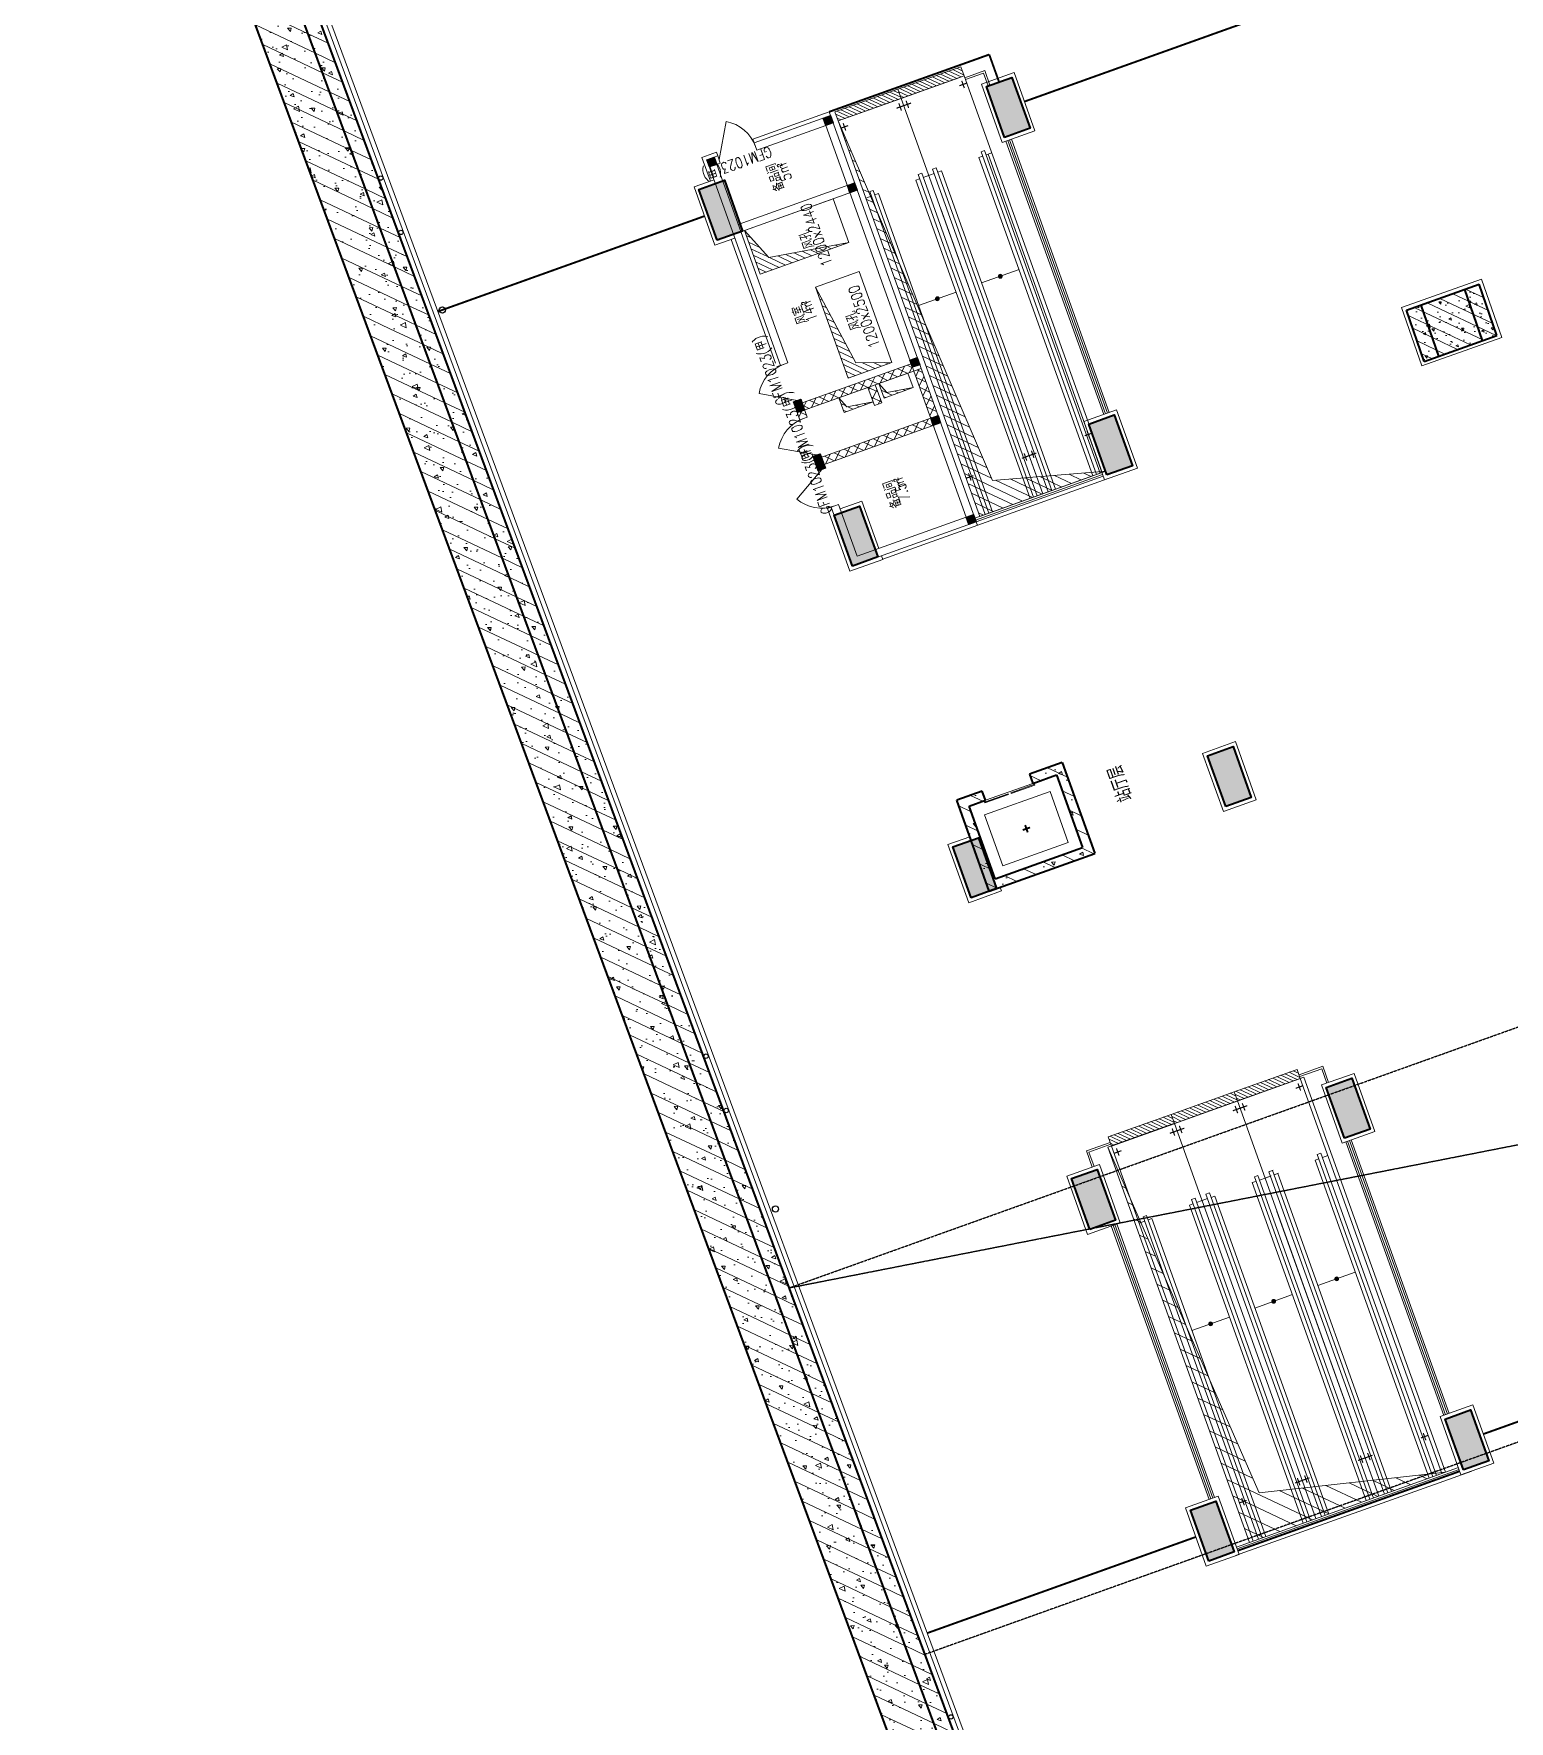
# Model space of a CAD drawing. Header units: millimetres. Extents: x 395197 to 699875, y 745 to 708816.
# Drawn here: x 406085 to 444271, y 403701 to 447387 of the extents above; entities that cross this region are included whole.
import ezdxf
from ezdxf.enums import TextEntityAlignment as Align

# ---------------------------------------------------------------- set-up
doc = ezdxf.new("R2010")
doc.units = ezdxf.units.MM
for name, pattern in [('CONTINOUS', [0]), ('DASH', [0.35, 0.25, -0.1]), ('DIVIDE', [31.75, 12.7, -6.35, 0, -6.35, 0, -6.35])]:
    doc.linetypes.add(name, pattern=pattern)
for name, color, linetype, lineweight in [('COLUMN', 9, 'Continuous', 13), ('SPACE', 7, 'Continuous', 9), ('STAIR', 2, 'Continuous', 9), ('WALL', 6, 'Continuous', 20), ('WINDOW', 252, 'Continuous', 9), ('吊钩', 175, 'Continuous', 9), ('地墙', 4, 'Continuous', 40), ('填充', 252, 'Continuous', 9), ('孔洞', 30, 'Continuous', 9), ('扶手', 144, 'Continuous', 9), ('柱子装修层', 9, 'Continuous', 9), ('柱边', 250, 'Continuous', 40), ('离壁墙', 185, 'Continuous', 9), ('装修线', 5, 'Continuous', 20), ('门号', 2, 'Continuous', 20)]:
    doc.layers.add(name, color=color, linetype=linetype, lineweight=lineweight)
for name, color, linetype in [('FT预埋件', 7, 'Continuous'), ('gpsylk', 40, 'Continuous'), ('商业阴影', 8, 'Continuous'), ('挡烟', 5, 'DIVIDE'), ('柱', 9, 'Continuous')]:
    doc.layers.add(name, color=color, linetype=linetype)
doc.styles.add('_HZTXT', font='txt1.shx', dxfattribs={"width": 0.7, "bigfont": 'HZTXT.shx'})
pattern_1 = [(154.699, (404639.6, 463868.67), (-160.2652, -339.0281), []), (159.699, (404639.6, 463868.7), (-274.04, 1044.654), [112.5, -1237.5]), (104.699, (404639.6, 463868.7), (-992.102, -576.268), [90, -990]), (210.1504, (404616.8, 463955.7), (-1266.141, 468.387), [95.61, -1051.713]), (155.8832, (404357.2, 463767.5), (-305.868, 1590.863), [168.75, -1856.25]), (206.3346, (404331.7, 463900.1), (-1848.246, 827.413), [143.415, -1577.57]), (100.8832, (404357.2, 463767.5), (-1848.246, 827.41), [135, -1485]), (130.699, (404377.2, 463934.05), (266.778, 1046.532), [112.5, -1237.5]), (75.699, (404377.2, 463934), (-1147.092, -23.035), [90, -990]), (181.1504, (404399.4, 464021.3), (-880.314, 1023.498), [95.61, -1051.713]), (147.199, (404639.6, 463868.67), (-476.2659, -151.1447), [0, -978, 0, -1005, 0, -993.75]), (117.199, (404639.6, 463868.67), (-690.0067, 172.089), [0, -573, 0, -955.5, 0, -378.75]), (77.199, (404752.35, 463553.75), (-238.0578, 765.276), [0, -375, 0, -1170, 0, -1552.5]), (67.199, (404802.9, 463412.5), (-436.239, 772.969), [0, -487.5, 0, -777, 0, -1102.5])]
pattern_2 = [(154.69898, (452491.37, 499921.99), (-54.2765, -114.81752), [])]

# ---------------------------------------------------------------- blocks, each defined once
blk = doc.blocks.new('_FZH')
blk.add_solid([(-0.5, -0.5), (0.5, -0.5), (-0.5, 0.5), (0.5, 0.5)])
blk = doc.blocks.new('平方米')
at = {"layer": 'SPACE', "style": '_HZTXT', "width": 0.8}
for s, height, p in [('m', 256, (-166882, 205269)), ('2', 119, (-166691, 205390))]:
    blk.add_text(s, height=height, rotation=359.89, dxfattribs=at).set_placement(p)
blk = doc.blocks.new('A$C3E3C7F2D')
at = {"layer": 'gpsylk', "linetype": 'ByBlock'}
for centre in [(-39950, -4219), (-38450, -4202), (-80930, -4663), (-64190, -4482), (-62690, -4465)]:
    blk.add_circle(centre, 57, dxfattribs=at)
blk = doc.blocks.new('ft')
at = {"linetype": 'ByBlock', "const_width": 30}
for points in [[(-100, 0), (100, 0)], [(0, -100), (0, 100)]]:
    blk.add_lwpolyline(points, dxfattribs=at)
blk = doc.blocks.new('$DorLib2D$00000228')
at = {"color": 0}
blk.add_line((0.5, 0), (0, 0.866), dxfattribs=at)
blk.add_arc((0.5, 0), 1, 120, 180, dxfattribs=at)

msp = doc.modelspace()

# ---------------------------------------------------------------- hatches: boundary and pattern name
at = {"layer": 'STAIR'}
h = msp.add_hatch(dxfattribs=at)
h.set_pattern_fill('ANSI31', color=256, scale=50, angle=109.699, style=0)
h.set_pattern_definition([(154.69898, (-208974.15, 384884.8), (-33.922807, -71.760949), [])])
h.paths.add_polyline_path([(428448, 445949), (428532, 445714), (430161, 446297), (430077, 446532)])
at = {"layer": 'STAIR', "linetype": 'ByBlock'}
h = msp.add_hatch(dxfattribs=at)
h.set_pattern_fill('ANSI31', color=256, scale=50, angle=109.699, style=0)
h.set_pattern_definition([(154.69898, (-210602.97, 384301.84), (-33.922807, -71.760949), [])])
h.paths.add_polyline_path([(426819, 445366), (426904, 445131), (428532, 445714), (428448, 445949)])
at = {"layer": 'STAIR'}
h = msp.add_hatch(color=256, dxfattribs=at)
h.paths.add_polyline_path([(431053, 441093, 0.414776), (431117, 441063, 0.0086), (431118, 441063), (431094, 441108)])
h.paths.add_polyline_path([(431053, 441093), (431094, 441108), (431070, 441150, 0.331348)])
h.paths.add_polyline_path([(431083, 441157, 0.072383), (431070, 441150), (431094, 441108), (431147, 441127, 0.414776)])
h.paths.add_polyline_path([(431094, 441108), (431118, 441063, 0.403616), (431147, 441127)])
h = msp.add_hatch(color=256, dxfattribs=at)
h.paths.add_polyline_path([(429424, 440510, 0.414776), (429488, 440480, 0.0086), (429489, 440480), (429465, 440525)])
h.paths.add_polyline_path([(429424, 440510), (429465, 440525), (429441, 440567, 0.331348)])
h.paths.add_polyline_path([(429454, 440574, 0.072383), (429441, 440567), (429465, 440525), (429518, 440544, 0.414776)])
h.paths.add_polyline_path([(429465, 440525), (429489, 440480, 0.403616), (429518, 440544)])
h = msp.add_hatch(dxfattribs=at)
h.set_pattern_fill('ANSI31', color=256, scale=50, angle=109.699, style=0)
h.set_pattern_definition([(154.69898, (-200271.22, 358929.58), (-33.922807, -71.760949), [])])
h.paths.add_polyline_path([(437151, 419994), (437235, 419759), (438864, 420342), (438780, 420577)])
at = {"layer": 'STAIR', "linetype": 'ByBlock'}
h = msp.add_hatch(dxfattribs=at)
h.set_pattern_fill('ANSI31', color=256, scale=50, angle=109.699, style=0)
h.set_pattern_definition([(154.69898, (-201900.036, 358346.61), (-33.922807, -71.760949), [])])
h.paths.add_polyline_path([(435522, 419411), (435607, 419176), (437235, 419759), (437151, 419994)])
h = msp.add_hatch(dxfattribs=at)
h.set_pattern_fill('ANSI31', color=256, scale=50, angle=109.699, style=0)
h.set_pattern_definition([(154.69898, (-203528.79, 357763.47), (-33.922807, -71.760949), [])])
h.paths.add_polyline_path([(433894, 418828), (433978, 418592), (435607, 419176), (435522, 419411)])
at = {"layer": 'STAIR'}
h = msp.add_hatch(color=256, dxfattribs=at)
h.paths.add_polyline_path([(439755, 415138, 0.414776), (439820, 415107, 0.0086), (439821, 415108), (439796, 415152)])
h.paths.add_polyline_path([(439755, 415138), (439796, 415152), (439773, 415195, 0.331348)])
h.paths.add_polyline_path([(439786, 415202, 0.072383), (439773, 415195), (439796, 415152), (439850, 415171, 0.414776)])
h.paths.add_polyline_path([(439796, 415152), (439821, 415108, 0.403616), (439850, 415171)])
h = msp.add_hatch(color=256, dxfattribs=at)
h.paths.add_polyline_path([(438127, 414555, 0.414776), (438191, 414524, 0.0086), (438192, 414525), (438168, 414569)])
h.paths.add_polyline_path([(438127, 414555), (438168, 414569), (438144, 414612, 0.331348)])
h.paths.add_polyline_path([(438157, 414619, 0.072383), (438144, 414612), (438168, 414569), (438221, 414588, 0.414776)])
h.paths.add_polyline_path([(438168, 414569), (438192, 414525, 0.403616), (438221, 414588)])
h = msp.add_hatch(color=256, dxfattribs=at)
h.paths.add_polyline_path([(436498, 413971, 0.414776), (436562, 413941, 0.0086), (436564, 413942), (436539, 413986)])
h.paths.add_polyline_path([(436498, 413971), (436539, 413986), (436515, 414029, 0.331348)])
h.paths.add_polyline_path([(436528, 414035, 0.072383), (436515, 414029), (436539, 413986), (436592, 414005, 0.414776)])
h.paths.add_polyline_path([(436539, 413986), (436564, 413942, 0.403616), (436592, 414005)])
at = {"layer": '填充'}
h = msp.add_hatch(dxfattribs=at)
h.set_pattern_fill('钢筋混凝土', color=252, scale=150, angle=109.699, style=0)
h.set_pattern_definition(pattern_1)
h.paths.add_polyline_path([(415932, 439977), (416309, 440112), (413141, 448665), (412765, 448530)])
h = msp.add_hatch(dxfattribs=at)
h.set_pattern_fill('钢筋混凝土', color=252, scale=150, angle=109.699, style=0)
h.set_pattern_definition(pattern_1)
h.paths.add_polyline_path([(412765, 448530), (411635, 448125), (414802, 439572), (415932, 439977)])
h = msp.add_hatch(dxfattribs=at)
h.set_pattern_fill('钢筋混凝土', color=252, scale=100, angle=109.699, style=0)
h.set_pattern_definition([(154.699, (443436.9, 440359.17), (-106.843, -226.02), []), (159.7, (443436.9, 440359.2), (-182.7, 696.44), [75, -825]), (104.7, (443436.9, 440359.2), (-661.4, -384.18), [60, -660]), (210.15, (443421.7, 440417.2), (-844.1, 312.26), [63.74, -701.14]), (155.883, (443248.6, 440291.8), (-203.9, 1060.58), [112.5, -1237.5]), (206.335, (443231.6, 440380.1), (-1232.16, 551.6), [95.6, -1051.7]), (100.883, (443248.6, 440291.8), (-1232.16, 551.6), [90, -990]), (130.7, (443261.97, 440402.76), (177.85, 697.69), [75, -825]), (75.7, (443262, 440402.76), (-764.73, -15.36), [60, -660]), (181.15, (443276.8, 440460.9), (-586.88, 682.33), [63.74, -701.14]), (147.199, (443436.9, 440359.17), (-317.51, -100.763), [0, -652, 0, -670, 0, -662.5]), (117.199, (443436.9, 440359.17), (-460.004, 114.726), [0, -382, 0, -637, 0, -252.5]), (77.199, (443512.07, 440149.22), (-158.705, 510.184), [0, -250, 0, -780, 0, -1035]), (67.2, (443545.77, 440055.1), (-290.83, 515.31), [0, -325, 0, -518, 0, -735])])
h.paths.add_polyline_path([(443119, 440767), (443348, 440106), (443725, 440241), (443496, 440902)])
h.paths.add_polyline_path([(443348, 440106), (443577, 439444), (443953, 439579), (443725, 440241)])
h.paths.add_polyline_path([(441613, 440228), (441841, 439566), (442218, 439701), (441989, 440363)])
h.paths.add_polyline_path([(441841, 439566), (442070, 438905), (442447, 439040), (442218, 439701)])
h.paths.add_polyline_path([(442218, 439701), (442447, 439040), (443577, 439444), (443348, 440106)])
h.paths.add_polyline_path([(441989, 440363), (442218, 439701), (443348, 440106), (443119, 440767)])
h = msp.add_hatch(dxfattribs=at)
h.set_pattern_fill('钢筋混凝土', color=252, scale=150, angle=109.699, style=0)
h.set_pattern_definition(pattern_1)
h.paths.add_polyline_path([(414802, 439572), (417969, 431019), (419099, 431424), (415932, 439977)])
h = msp.add_hatch(dxfattribs=at)
h.set_pattern_fill('钢筋混凝土', color=252, scale=150, angle=109.699, style=0)
h.set_pattern_definition(pattern_1)
h.paths.add_polyline_path([(415932, 439977), (419099, 431424), (419476, 431559), (416309, 440112)])
h = msp.add_hatch(dxfattribs=at)
h.set_pattern_fill('ANSI37', color=252, scale=120, angle=109.699, style=0)
h.set_pattern_definition([(154.69898, (513557.69, 247607.35), (-81.41474, -172.22628), []), (244.69898, (513557.69, 247607.35), (172.22628, -81.41474), [])])
h.paths.add_polyline_path([(426252, 436449), (426286, 436355), (426474, 436422), (426440, 436516)])
h.paths.add_polyline_path([(425847, 437579), (425915, 437391), (426103, 437458), (426036, 437646)])
h.paths.add_polyline_path([(428793, 438846), (425968, 437835), (426036, 437646), (428860, 438657)])
h.paths.add_polyline_path([(427862, 438300), (427674, 438233), (427842, 437762), (428031, 437829)])
h.paths.add_polyline_path([(426474, 436422), (426541, 436234), (429366, 437245), (429298, 437434)])
h.paths.add_polyline_path([(429298, 437434), (429487, 437501), (429048, 438725), (428860, 438657)])
h = msp.add_hatch(dxfattribs=at)
h.set_pattern_fill('钢筋混凝土', color=252, scale=150, angle=109.699, style=0)
h.set_pattern_definition(pattern_1)
h.paths.add_polyline_path([(421137, 422466), (422266, 422871), (419099, 431424), (417969, 431019)])
h = msp.add_hatch(dxfattribs=at)
h.set_pattern_fill('钢筋混凝土', color=252, scale=150, angle=109.699, style=0)
h.set_pattern_definition(pattern_1)
h.paths.add_polyline_path([(422266, 422871), (422643, 423006), (419476, 431559), (419099, 431424)])
h = msp.add_hatch(dxfattribs=at)
h.set_pattern_fill('钢筋混凝土', color=252, scale=150, angle=109.699, style=0)
h.set_pattern_definition([(154.69898, (499421.2, 226185.05), (-160.2652, -339.0281), []), (159.699, (499421.2, 226185.05), (-274.04, 1044.654), [112.5, -1237.5]), (104.699, (499421.2, 226185), (-992.102, -576.2684), [90, -990]), (210.1504, (499398.4, 226272.1), (-1266.1414, 468.3866), [95.6103, -1051.713]), (155.8832, (499138.8, 226083.9), (-305.868, 1590.863), [168.75, -1856.25]), (206.3346, (499113.3, 226216.5), (-1848.246, 827.413), [143.415, -1577.57]), (100.8832, (499138.8, 226084), (-1848.246, 827.412), [135, -1485]), (130.699, (499158.8, 226250.4), (266.7776, 1046.5322), [112.5, -1237.5]), (75.699, (499158.8, 226250.4), (-1147.092, -23.035), [90, -990]), (181.1504, (499181, 226337.6), (-880.314, 1023.4977), [95.6103, -1051.713]), (147.19898, (499421.2, 226185.05), (-476.2659, -151.1447), [0, -978, 0, -1005, 0, -993.75]), (117.19898, (499421.2, 226185.05), (-690.0067, 172.0891), [0, -573, 0, -955.5, 0, -378.75]), (77.19898, (499533.95, 225870.13), (-238.0578, 765.2761), [0, -375, 0, -1170, 0, -1552.5]), (67.19898, (499584.5, 225728.9), (-436.239, 772.9693), [0, -487.5, 0, -777, 0, -1102.5])])
h.paths.add_polyline_path([(429972, 427542), (430815, 425188), (433545, 426166), (432702, 428519), (431855, 428216), (431939, 427980), (432551, 428200), (433225, 426317), (430966, 425508), (430292, 427391), (430715, 427542), (430631, 427778)])
h = msp.add_hatch(dxfattribs=at)
h.set_pattern_fill('钢筋混凝土', color=252, scale=150, angle=109.699, style=0)
h.set_pattern_definition(pattern_1)
h.paths.add_polyline_path([(422266, 422871), (425434, 414318), (425810, 414453), (422643, 423006)])
h = msp.add_hatch(dxfattribs=at)
h.set_pattern_fill('钢筋混凝土', color=252, scale=150, angle=109.699, style=0)
h.set_pattern_definition(pattern_1)
h.paths.add_polyline_path([(421137, 422466), (424304, 413914), (425434, 414318), (422266, 422871)])
h = msp.add_hatch(dxfattribs=at)
h.set_pattern_fill('钢筋混凝土', color=252, scale=150, angle=109.699, style=0)
h.set_pattern_definition(pattern_1)
h.paths.add_polyline_path([(425434, 414318), (424304, 413914), (427471, 405361), (428601, 405765)])
h = msp.add_hatch(dxfattribs=at)
h.set_pattern_fill('钢筋混凝土', color=252, scale=150, angle=109.699, style=0)
h.set_pattern_definition(pattern_1)
h.paths.add_polyline_path([(428601, 405765), (428978, 405900), (425810, 414453), (425434, 414318)])
h = msp.add_hatch(dxfattribs=at)
h.set_pattern_fill('钢筋混凝土', color=252, scale=150, angle=109.699, style=0)
h.set_pattern_definition(pattern_1)
h.paths.add_polyline_path([(428601, 405765), (431768, 397212), (432145, 397347), (428978, 405900)])
h = msp.add_hatch(dxfattribs=at)
h.set_pattern_fill('钢筋混凝土', color=252, scale=150, angle=109.699, style=0)
h.set_pattern_definition(pattern_1)
h.paths.add_polyline_path([(427471, 405361), (430638, 396808), (431768, 397212), (428601, 405765)])
at = {"layer": '孔洞', "linetype": 'ByBlock'}
h = msp.add_hatch(dxfattribs=at)
h.set_pattern_fill('ANSI31', color=8, scale=120, angle=109.699, style=0)
h.set_pattern_definition([(154.69898, (452405.02, 499451.2), (-81.41474, -172.2263), [])])
h.paths.add_polyline_path([(433827, 436059), (430895, 435825), (426904, 445131), (430569, 434893)])
at = {"layer": '孔洞'}
h = msp.add_hatch(dxfattribs=at)
h.set_pattern_fill('ANSI31', color=8, scale=80, angle=109.699, style=0)
h.set_pattern_definition([(154.69898, (626430.51, 545629.34), (-54.27649, -114.81752), [])])
h.paths.add_polyline_path([(424883, 441163), (427180, 441986), (425111, 441593), (424478, 442293)])
h = msp.add_hatch(dxfattribs=at)
h.set_pattern_fill('ANSI31', color=8, scale=80, angle=109.699, style=0)
h.set_pattern_definition([(154.69898, (452854.6, 499945.81), (-54.2765, -114.81752), [])])
h.paths.add_polyline_path([(428292, 438879), (427364, 438869), (426320, 440828), (427162, 438474)])
h = msp.add_hatch(dxfattribs=at)
h.set_pattern_fill('ANSI31', color=8, scale=80, angle=109.699, style=0)
h.set_pattern_definition(pattern_2)
h.paths.add_polyline_path([(428091, 437957), (428844, 438227), (428161, 438097), (427956, 438334)])
h = msp.add_hatch(dxfattribs=at)
h.set_pattern_fill('ANSI31', color=8, scale=80, angle=109.699, style=0)
h.set_pattern_definition(pattern_2)
h.paths.add_polyline_path([(427809, 437856), (427125, 437726), (426921, 437963), (427056, 437586)])
h = msp.add_hatch(dxfattribs=at)
h.set_pattern_fill('ANSI31', color=8, scale=200, angle=109.809, style=0)
h.set_pattern_definition([(154.809026, (-1856989.67, -1608159.64), (-135.13967, -287.30388), [])])
h.paths.add_polyline_path([(433884, 418559), (437546, 408330), (442620, 410147), (437795, 409612)])
at = {"layer": '柱'}
for points in [[(426584, 445016), (426516, 445204), (426704, 445272), (426772, 445084)], [(423571, 443938), (423503, 444126), (423692, 444193), (423759, 444005)], [(427208, 443271), (427141, 443459), (427329, 443526), (427397, 443338)], [(428826, 438752), (428759, 438940), (428947, 439007), (429015, 438819)], [(425847, 437579), (425746, 437861), (425935, 437929), (426036, 437646)], [(429366, 437245), (429298, 437434), (429487, 437501), (429554, 437313)], [(426387, 436072), (426252, 436449), (426440, 436516), (426575, 436140)], [(430283, 434685), (430215, 434873), (430403, 434940), (430471, 434752)]]:
    msp.add_hatch(color=252, dxfattribs=at).paths.add_polyline_path(points)

# ---------------------------------------------------------------- linework, layer by layer
msp.add_line((435588, 419169, 0), (433997, 418599, 0))
at = {"layer": 'gpsylk', "linetype": 'CONTINOUS', "lineweight": -3}
for centre in [(416660, 440237, 0), (425281, 416961, 0)]:
    msp.add_circle(centre, 79.5, dxfattribs=at)
at = {"layer": 'STAIR'}
for p, q in [((430048, 446256, 0), (428457, 445687, 0)), ((432197, 435476, 0), (428532, 445714, 0)), ((428532, 445714, 0), (432197, 435476, 0)), ((430694, 444364, 0), (430600, 444330, 0)), ((430600, 444330, 0), (433591, 435975, 0)), ((430694, 444364, 0), (433685, 436009, 0)), ((430735, 444251, 0), (430876, 444301, 0)), ((429442, 443915, 0), (429348, 443882, 0)), ((432339, 435527, 0), (429348, 443882, 0)), ((432433, 435561, 0), (429442, 443915, 0)), ((430546, 444183, 0), (430640, 444217, 0)), ((430546, 444183, 0), (433497, 435941, 0)), ((430782, 444267, 0), (433732, 436026, 0)), ((428917, 443600, 0), (429012, 443634, 0)), ((428917, 443600, 0), (431868, 435358, 0)), ((429065, 443781, 0), (428971, 443747, 0)), ((428971, 443747, 0), (431962, 435392, 0)), ((429065, 443781, 0), (432056, 435426, 0)), ((429106, 443667, 0), (429388, 443769, 0)), ((429482, 443802, 0), (429577, 443836, 0)), ((432527, 435594, 0), (429577, 443836, 0)), ((427618, 443135, 0), (427759, 443186, 0)), ((427813, 443332, 0), (427719, 443299, 0)), ((430710, 434944, 0), (427719, 443299, 0)), ((430804, 434978, 0), (427813, 443332, 0)), ((427854, 443219, 0), (427948, 443253, 0)), ((430898, 435011, 0), (427948, 443253, 0)), ((429557, 442854, 0), (432197, 435476, 0)), ((431584, 441283, 0), (430615, 440936, 0)), ((429956, 440700, 0), (428986, 440353, 0)), ((431305, 427713, 0), (430694, 427494, 0)), ((431313, 427693, 0), (430701, 427474, 0)), ((431939, 427980, 0), (430715, 427542, 0)), ((431313, 427693, 0), (431305, 427713, 0)), ((431986, 427957, 0), (431375, 427738, 0)), ((431382, 427718, 0), (431375, 427738, 0)), ((431994, 427937, 0), (431382, 427718, 0)), ((431994, 427937, 0), (431986, 427957, 0)), ((430701, 427474, 0), (430694, 427494, 0)), ((438845, 420335, 0), (437254, 419765, 0)), ((438864, 420342, 0), (442526, 410113, 0)), ((440897, 409530, 0), (437235, 419759, 0)), ((435607, 419176, 0), (439269, 408947, 0)), ((437640, 408364, 0), (433978, 418592, 0)), ((439249, 418228, 0), (439343, 418262, 0)), ((439249, 418228, 0), (442197, 409995, 0)), ((439397, 418408, 0), (439303, 418375, 0)), ((439303, 418375, 0), (442291, 410029, 0)), ((439397, 418408, 0), (442385, 410063, 0)), ((439437, 418295, 0), (439579, 418346, 0)), ((437620, 417645, 0), (437715, 417678, 0)), ((437620, 417645, 0), (440568, 409412, 0)), ((437768, 417825, 0), (437674, 417791, 0)), ((437674, 417791, 0), (440662, 409446, 0)), ((437768, 417825, 0), (440756, 409480, 0)), ((437809, 417712, 0), (437950, 417763, 0)), ((437950, 417763, 0), (438091, 417813, 0)), ((437969, 417769, 0), (438110, 417820, 0)), ((438145, 417960, 0), (438051, 417926, 0)), ((441039, 409581, 0), (438051, 417926, 0)), ((438164, 417967, 0), (438070, 417933, 0)), ((441133, 409614, 0), (438145, 417960, 0)), ((438185, 417847, 0), (438279, 417881, 0)), ((438204, 417854, 0), (438298, 417887, 0)), ((441227, 409648, 0), (438279, 417881, 0)), ((436140, 417242, 0), (436045, 417208, 0)), ((436045, 417208, 0), (439033, 408863, 0)), ((436140, 417242, 0), (439127, 408897, 0)), ((436321, 417180, 0), (436462, 417230, 0)), ((436516, 417377, 0), (436422, 417343, 0)), ((439410, 408998, 0), (436422, 417343, 0)), ((439504, 409031, 0), (436516, 417377, 0)), ((436557, 417264, 0), (436651, 417298, 0)), ((439598, 409065, 0), (436651, 417298, 0)), ((434887, 416794, 0), (434793, 416760, 0)), ((437875, 408448, 0), (434887, 416794, 0)), ((435992, 417062, 0), (436086, 417095, 0)), ((435992, 417062, 0), (438939, 408829, 0)), ((436180, 417129, 0), (436321, 417180, 0)), ((438259, 416898, 0), (440897, 409530, 0)), ((434692, 416596, 0), (434834, 416647, 0)), ((437781, 408415, 0), (434793, 416760, 0)), ((434928, 416681, 0), (435022, 416714, 0)), ((437969, 408482, 0), (435022, 416714, 0)), ((440287, 415328, 0), (439318, 414981, 0)), ((438659, 414745, 0), (437689, 414398, 0)), ((437030, 414162, 0), (436060, 413815, 0))]:
    msp.add_line(p, q, dxfattribs=at)
at = {"layer": 'STAIR', "elevation": 0}
for points in [[(428448, 445949), (430077, 446532), (430161, 446297), (428532, 445714)], [(431164, 425844), (430692, 427162), (432387, 427769), (432859, 426451)], [(437151, 419994), (438780, 420577), (438864, 420342), (437235, 419759)]]:
    msp.add_lwpolyline(points, close=True, dxfattribs=at)
at = {"layer": 'STAIR', "linetype": 'ByBlock', "elevation": 0}
for points in [[(426819, 445366), (428448, 445949), (428532, 445714), (426904, 445131)], [(435522, 419411), (437151, 419994), (437235, 419759), (435607, 419176)], [(433894, 418828), (435522, 419411), (435607, 419176), (433978, 418592)]]:
    msp.add_lwpolyline(points, close=True, dxfattribs=at)
at = {"layer": 'STAIR'}
for centre in [(431100, 441110, 0), (429471, 440527, 0), (439803, 415154, 0), (438174, 414571, 0), (436545, 413988, 0)]:
    msp.add_circle(centre, 50, dxfattribs=at)
at = {"layer": 'WALL'}
for p, q in [((424727, 444564, 0), (426704, 445272, 0)), ((430471, 434752, 0), (426704, 445272, 0)), ((424795, 444376, 0), (426584, 445016, 0)), ((430215, 434873, 0), (426584, 445016, 0)), ((424795, 444376, 0), (424727, 444564, 0)), ((423503, 444126, 0), (423786, 444227, 0)), ((425409, 438803, 0), (423503, 444126, 0)), ((423759, 444005, 0), (423853, 444039, 0)), ((425598, 438870, 0), (423759, 444005, 0)), ((423853, 444039, 0), (423786, 444227, 0)), ((424317, 442448, 0), (427329, 443526, 0)), ((424384, 442259, 0), (427397, 443338, 0)), ((425409, 438803, 0), (425598, 438870, 0)), ((425780, 437767, 0), (428981, 438913, 0)), ((425847, 437579, 0), (429048, 438725, 0)), ((425746, 437861, 0), (425935, 437929, 0)), ((425915, 437391, 0), (425746, 437861, 0)), ((426103, 437458, 0), (425935, 437929, 0)), ((425915, 437391, 0), (426103, 437458, 0)), ((426286, 436355, 0), (429487, 437501, 0)), ((426353, 436167, 0), (429554, 437313, 0)), ((426252, 436449, 0), (426440, 436516, 0)), ((426387, 436072, 0), (426252, 436449, 0)), ((426575, 436140, 0), (426440, 436516, 0)), ((426387, 436072, 0), (426575, 436140, 0)), ((426724, 435131, 0), (426912, 435198, 0)), ((427270, 433606, 0), (426724, 435131, 0)), ((427391, 433862, 0), (426912, 435198, 0)), ((427270, 433606, 0), (430471, 434752, 0)), ((427391, 433862, 0), (430215, 434873, 0))]:
    msp.add_line(p, q, dxfattribs=at)
at = {"layer": 'WALL', "linetype": 'ByBlock', "elevation": 0}
msp.add_lwpolyline([(427862, 438300), (428031, 437829), (427842, 437762), (427674, 438233)], dxfattribs=at)
at = {"layer": '吊钩', "const_width": 50, "elevation": 0}
for points in [[(431681, 426773), (431869, 426840)], [(431742, 426901), (431809, 426712)]]:
    msp.add_lwpolyline(points, dxfattribs=at)
at = {"layer": '商业阴影', "color": 7, "linetype": 'DASH', "ltscale": 2, "elevation": 0}
for points in [[(425637, 414922), (482676, 426131)], [(425637, 414922), (449617, 423508)], [(458346, 415884), (429151, 405431)]]:
    msp.add_lwpolyline(points, dxfattribs=at)
at = {"layer": '地墙', "ltscale": 5}
for p, q in [((434945, 389785, 0), (406966, 465339, 0)), ((434570, 389648, 0), (406798, 464642, 0)), ((433443, 389234, 0), (406085, 463112, 0)), ((441613, 440228, 0), (443496, 440902, 0)), ((443953, 439579, 0), (443496, 440902, 0)), ((442447, 439040, 0), (441989, 440363, 0)), ((443577, 439444, 0), (443119, 440767, 0)), ((442070, 438905, 0), (441613, 440228, 0)), ((442070, 438905, 0), (443953, 439579, 0)), ((432702, 428519, 0), (431855, 428216, 0)), ((431855, 428216, 0), (431939, 427980, 0)), ((431939, 427980, 0), (432551, 428200, 0)), ((432551, 428200, 0), (433225, 426317, 0)), ((432702, 428519, 0), (433545, 426166, 0)), ((430631, 427778, 0), (429972, 427542, 0)), ((430715, 427542, 0), (430631, 427778, 0)), ((430815, 425188, 0), (429972, 427542, 0)), ((430292, 427391, 0), (430715, 427542, 0)), ((430966, 425508, 0), (430292, 427391, 0)), ((430815, 425188, 0), (433545, 426166, 0)), ((430966, 425508, 0), (433225, 426317, 0))]:
    msp.add_line(p, q, dxfattribs=at)
at = {"layer": '孔洞'}
for p, q in [((424478, 442293, 0), (426775, 443116, 0)), ((427180, 441986, 0), (426775, 443116, 0)), ((424883, 441163, 0), (424478, 442293, 0)), ((424883, 441163, 0), (427180, 441986, 0))]:
    msp.add_line(p, q, dxfattribs=at)
at = {"layer": '孔洞', "elevation": 0}
msp.add_lwpolyline([(426904, 445131), (430569, 434893), (433827, 436059), (430161, 446297), (426904, 445131)], close=True, dxfattribs=at)
for points in [[(426904, 445131), (430895, 435825), (433827, 436059)], [(424478, 442293), (425111, 441593), (427180, 441986)], [(427162, 438474), (426320, 440828), (427450, 441233), (428292, 438879), (427162, 438474)], [(426320, 440828), (427364, 438869), (428292, 438879)], [(435225, 419039), (435225, 419039), (437617, 419895), (437617, 419895), (438958, 420375), (442620, 410147), (437546, 408330), (433884, 418559), (435225, 419039)]]:
    msp.add_lwpolyline(points, dxfattribs=at)
at = {"layer": '孔洞', "linetype": 'ByBlock', "elevation": 0}
for points in [[(427674, 438233), (427809, 437856), (427056, 437586), (426921, 437963)], [(428710, 438604), (428844, 438227), (428091, 437957), (427956, 438334)]]:
    msp.add_lwpolyline(points, close=True, dxfattribs=at)
for points in [[(427956, 438334), (428161, 438097), (428844, 438227)], [(426921, 437963), (427125, 437726), (427809, 437856)], [(433884, 418559), (437795, 409612), (442620, 410147)]]:
    msp.add_lwpolyline(points, dxfattribs=at)
at = {"layer": '扶手'}
for p, q in [((433825, 437546, 0), (431290, 444627, 0)), ((433873, 437563, 0), (431337, 444643, 0)), ((433748, 435978, 0), (430454, 434799, 0)), ((433765, 435931, 0), (430471, 434752, 0)), ((439447, 420657, 0), (438830, 420436, 0)), ((439417, 420593, 0), (438847, 420389, 0)), ((439549, 420222, 0), (439417, 420593, 0)), ((439597, 420239, 0), (439447, 420657, 0)), ((433944, 418687, 0), (433328, 418466, 0)), ((433961, 418639, 0), (433392, 418436, 0)), ((442624, 411636, 0), (440089, 418716, 0)), ((442671, 411653, 0), (440136, 418733, 0)), ((433328, 418466, 0), (433478, 418047, 0)), ((433392, 418436, 0), (433525, 418064, 0)), ((434017, 416541, 0), (436552, 409461, 0)), ((434064, 416558, 0), (436599, 409478, 0)), ((442971, 410219, 0), (437228, 408163, 0)), ((442987, 410172, 0), (437244, 408116, 0))]:
    msp.add_line(p, q, dxfattribs=at)
at = {"layer": '扶手', "elevation": 0}
for points in [[(430178, 446250), (430696, 446435), (430832, 446055)], [(430195, 446203), (430666, 446371), (430785, 446038)]]:
    msp.add_lwpolyline(points, dxfattribs=at)
at = {"layer": '挡烟', "linetype": 'DASH', "const_width": 50, "elevation": 0}
for points in [[(438766, 448152), (431727, 445632)], [(426671, 445366), (430813, 446849)], [(431067, 446139), (430813, 446849)], [(423442, 442666), (416544, 440196)], [(443600, 411135), (450690, 413674)], [(437244, 408116), (442987, 410172)], [(429213, 405984), (436162, 408473)]]:
    msp.add_lwpolyline(points, dxfattribs=at)
at = {"layer": '柱', "color": 0, "elevation": 0}
for points in [[(426584, 445016), (426516, 445204), (426704, 445272), (426772, 445084)], [(423571, 443938), (423503, 444126), (423692, 444193), (423759, 444005)], [(427208, 443271), (427141, 443459), (427329, 443526), (427397, 443338)], [(428826, 438752), (428759, 438940), (428947, 439007), (429015, 438819)], [(425847, 437579), (425746, 437861), (425935, 437929), (426036, 437646)], [(429366, 437245), (429298, 437434), (429487, 437501), (429554, 437313)], [(426387, 436072), (426252, 436449), (426440, 436516), (426575, 436140)], [(430283, 434685), (430215, 434873), (430403, 434940), (430471, 434752)]]:
    msp.add_lwpolyline(points, close=True, dxfattribs=at)
at = {"layer": '柱子装修层'}
for p, q in [((424694, 444658, 0), (426671, 445366, 0)), ((423376, 444186, 0), (423752, 444321, 0)), ((423596, 443571, 0), (423376, 444186, 0)), ((425281, 438863, 0), (424135, 442064, 0)), ((443555, 441036, 0), (441482, 440299, 0)), ((444078, 439524, 0), (443555, 441036, 0)), ((442005, 438787, 0), (441482, 440299, 0)), ((444078, 439524, 0), (442005, 438787, 0))]:
    msp.add_line(p, q, dxfattribs=at)
at = {"layer": '柱子装修层', "elevation": 0}
for points in [[(431148, 444576), (430611, 446083), (431459, 446385), (431995, 444877)], [(431210, 444703), (430738, 446021), (431397, 446257), (431869, 444939)], [(423772, 442040), (423300, 443358), (423959, 443594), (424431, 442276)], [(433798, 435838), (433262, 437345), (434110, 437647), (434646, 436140)], [(433860, 435965), (433388, 437283), (434047, 437519), (434519, 436201)], [(427270, 433606), (426798, 434924), (427457, 435160), (427929, 433842)], [(436874, 427251), (436335, 428758), (437182, 429061), (437721, 427555)], [(436934, 427379), (436462, 428697), (437122, 428933), (437593, 427615)], [(430344, 425020), (429872, 426338), (430531, 426574), (431003, 425255)], [(439946, 418665), (439410, 420173), (440258, 420474), (440794, 418967)], [(440009, 418793), (439537, 420111), (440196, 420347), (440668, 419029)], [(433356, 416306), (432820, 417813), (433668, 418115), (434204, 416607)], [(433418, 416433), (432946, 417751), (433605, 417987), (434077, 416669)], [(443021, 410079), (442484, 411586), (443332, 411888), (443868, 410381)], [(443083, 410207), (442611, 411525), (443270, 411761), (443742, 410442)], [(436430, 407719), (435894, 409227), (436742, 409529), (437278, 408021)], [(436492, 407847), (436020, 409165), (436679, 409401), (437151, 408083)]]:
    msp.add_lwpolyline(points, close=True, dxfattribs=at)
for points in [[(426704, 445272), (426671, 445366)], [(423786, 444227), (423752, 444321)], [(424727, 444564), (424694, 444658)], [(424230, 442098), (423710, 441913), (423173, 443420), (423690, 443604)], [(425409, 438803), (425315, 438769)], [(428022, 433875), (428056, 433780), (427208, 433478), (426631, 435098), (426724, 435131)], [(426952, 435086), (427519, 435287), (427955, 434064)], [(431097, 425289), (431131, 425195), (430284, 424892), (429744, 426398), (430309, 426600)]]:
    msp.add_lwpolyline(points, dxfattribs=at)
at = {"layer": '柱边', "ltscale": 5, "elevation": 0}
for points in [[(431210, 444703), (430738, 446021), (431397, 446257), (431869, 444939)], [(423772, 442040), (423300, 443358), (423959, 443594), (424431, 442276)], [(433860, 435965), (433388, 437283), (434047, 437519), (434519, 436201)], [(427270, 433606), (426798, 434924), (427457, 435160), (427929, 433842)], [(436934, 427379), (436462, 428697), (437122, 428933), (437593, 427615)], [(430344, 425020), (429872, 426338), (430531, 426574), (431003, 425255)], [(440009, 418793), (439537, 420111), (440196, 420347), (440668, 419029)], [(433418, 416433), (432946, 417751), (433605, 417987), (434077, 416669)], [(443083, 410207), (442611, 411525), (443270, 411761), (443742, 410442)], [(436492, 407847), (436020, 409165), (436679, 409401), (437151, 408083)]]:
    msp.add_lwpolyline(points, close=True, dxfattribs=at)
at = {"layer": '离壁墙'}
for p, q in [((435067, 389830, 0), (407044, 465505, 0)), ((435180, 389871, 0), (407115, 465658, 0))]:
    msp.add_line(p, q, dxfattribs=at)
at = {"layer": '装修线'}
for p, q in [((433778, 437529, 0), (431243, 444610, 0)), ((433920, 437579, 0), (431385, 444660, 0)), ((433731, 436025, 0), (430437, 434846, 0)), ((434378, 436151, 0), (434378, 436151, 0)), ((433894, 435871, 0), (428055, 433781, 0)), ((442577, 411619, 0), (440042, 418699, 0)), ((442718, 411670, 0), (440183, 418749, 0)), ((433970, 416524, 0), (436505, 409444, 0)), ((434111, 416574, 0), (436646, 409495, 0)), ((442954, 410266, 0), (437211, 408210, 0)), ((443271, 410274, 0), (443271, 410274, 0)), ((443304, 410179, 0), (437185, 407989, 0))]:
    msp.add_line(p, q, dxfattribs=at)
at = {"layer": '装修线', "elevation": 0}
msp.add_lwpolyline([(430471, 434752), (430505, 434658)], dxfattribs=at)

# ---------------------------------------------------------------- block references
at = {"layer": 'COLUMN', "xscale": 1400, "yscale": 700.0000000000001}
for p, zscale, rotation in [((431303, 445480, 0), 699.9999999999998, 109.6989807785361), ((423866, 442817, 0), 699.9999999999998, 109.6989807785361), ((433954, 436742, 0), 699.9999999999997, 109.6989807785326), ((427363, 434383, 0), 699.9999999999998, 109.6989807785361), ((437028, 428156, 0), 699.9999999999998, 109.6989807785361), ((430438, 425797, 0), 699.9999999999998, 109.6989807785361), ((440102, 419570, 0), 699.9999999999998, 109.6989807785361), ((433512, 417210, 0), 699.9999999999998, 109.6989807785361), ((443176, 410984, 0), 699.9999999999998, 109.6989807785361), ((436586, 408624, 0), 699.9999999999998, 109.6989807785361)]:
    msp.add_blockref('_FZH', p, dxfattribs=dict(at, zscale=zscale, rotation=rotation))
at = {"layer": 'FT预埋件', "linetype": 'ByBlock', "rotation": 109.698980389513}
for p in [(430135, 446075, 0), (428507, 445492, 0), (428695, 445560, 0), (427066, 444976, 0), (433378, 437014, 0), (431750, 436431, 0), (431938, 436499, 0), (430309, 435915, 0), (438838, 420120, 0), (437209, 419537, 0), (437397, 419604, 0), (435580, 418954, 0), (435768, 419021, 0), (434139, 418438, 0), (442079, 411068, 0), (440638, 410552, 0), (440450, 410485, 0), (438821, 409902, 0), (439009, 409969, 0), (437380, 409386, 0)]:
    msp.add_blockref('ft', p, dxfattribs=at)
at = {"layer": 'SPACE', "rotation": 109.698980389513}
for p in [(562638, 670127, 0), (563270, 666558, 0), (565652, 661983, 0)]:
    msp.add_blockref('平方米', p, dxfattribs=at)
at = {"layer": 'WINDOW', "linetype": 'ByBlock'}
for p, xscale, yscale, zscale, rotation in [((424291, 444300, 0), -1000, 999.9999999999998, -1000, 19.58893506322887), ((425671, 438365, 0), -1000, 999.9999999999998, -1000, 109.5889350716816), ((426177, 436953, 0), -1000, 999.9999999999998, -1000, 109.5889350716816), ((426648, 435635, 0), -999.9999999999991, -999.9999999999991, -999.9999999999991, 289.8090256765769)]:
    msp.add_blockref('$DorLib2D$00000228', p, dxfattribs=dict(at, xscale=xscale, yscale=yscale, zscale=zscale, rotation=rotation))
at = {"layer": '填充', "linetype": 'ByBlock', "rotation": 109.698980389513}
msp.add_blockref('A$C3E3C7F2D', (398150, 478434, 0), dxfattribs=at)

# ---------------------------------------------------------------- texts
at = {"layer": 'SPACE', "style": '_HZTXT', "width": 0.8}
for s, p in [('备品间', (425260, 443663, 0)), ('1200x2440', (426336, 442182, 0)), ('风孔', (426073, 442058, 0)), ('1200x2500', (427573, 440062, 0)), ('风室', (425887, 440107, 0)), ('风孔', (427278, 439956, 0)), ('备品间', (428284, 435457, 0))]:
    msp.add_text(s, height=280, rotation=109.699, dxfattribs=at).set_placement(p, align=Align.MIDDLE)
for s, height, p in [('5', 280, (425716, 443629, 0)), ('14', 280, (426375, 439982, 0)), ('7.5', 280, (428784, 435332, 0)), ('站厅层', 400, (434548, 427589, 0))]:
    msp.add_text(s, height=height, rotation=109.699, dxfattribs=at).set_placement(p)
at = {"layer": '门号', "color": 2, "style": '_HZTXT', "width": 0.8}
for rotation, p in [(199.4789, (425129, 444478, 0)), (109.4789, (425588, 437831, 0)), (109.4789, (426270, 436376, 0)), (109.4789, (426759, 435010, 0))]:
    msp.add_text('GFM1023(甲)', height=280, rotation=rotation, dxfattribs=at).set_placement(p)

doc.saveas('drawing.dxf')
